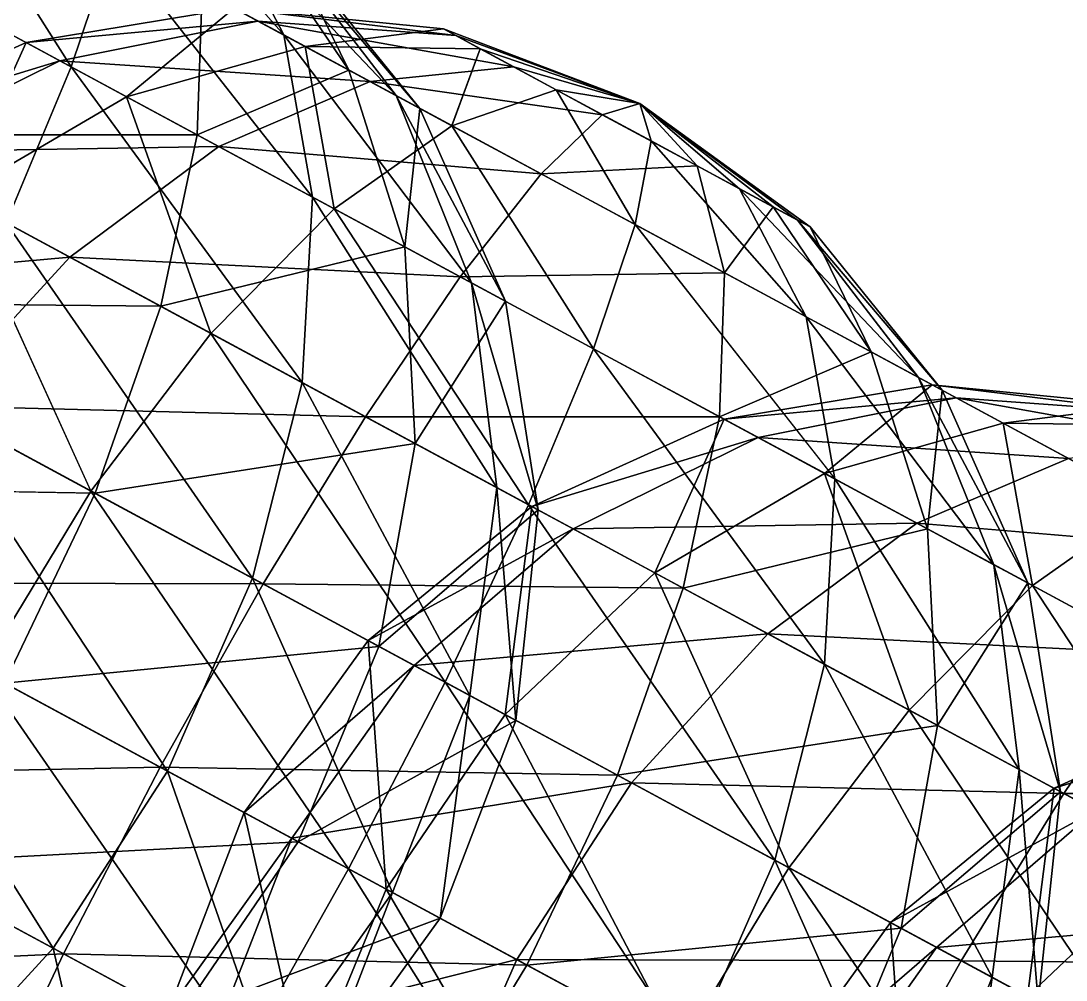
# Model space of a CAD drawing. Header units: metres. Extents: x -386 to 289, y -317 to 299.
# Drawn here: x -26.06 to 12.56, y 172.97 to 208.42 of the extents above; entities that cross this region are included whole.
import ezdxf

# ---------------------------------------------------------------- set-up
doc = ezdxf.new("R2010")
doc.units = ezdxf.units.M

msp = doc.modelspace()

# ---------------------------------------------------------------- linework, layer by layer
for points in [[(-29.433027, 214.95909, -459.36853), (-33.782833, 211.88882, -453.62518), (-24.200104, 206.71826, -452.20615), (-24.200005, 206.71837, -452.20605)], [(-29.433027, 214.95909, -459.36853), (-24.200104, 206.71826, -452.20615), (-22.657011, 211.30295, -458.3651), (-22.656912, 211.30305, -458.36502)], [(-22.073265, 214.39343, -465.5374), (-22.657011, 211.30295, -458.3651), (-16.347279, 207.8984, -461.3459), (-16.34718, 207.89851, -461.3458)], [(-22.073265, 214.39343, -465.5374), (-16.347279, 207.8984, -461.3459), (-18.807108, 212.6311, -467.08035), (-18.807009, 212.63121, -467.08026)], [(-18.807108, 212.6311, -467.08035), (-16.347279, 207.8984, -461.3459), (-12.194523, 205.6577, -467.51212), (-12.194423, 205.6578, -467.51202)], [(-18.807108, 212.6311, -467.08035), (-12.194523, 205.6577, -467.51212), (-16.657482, 211.47122, -470.27225), (-16.657383, 211.47133, -470.27216)], [(-33.782833, 211.88882, -453.62518), (-26.597382, 200.95181, -447.4802), (-24.200104, 206.71826, -452.20615), (-24.200005, 206.71837, -452.20605)], [(-17.558275, 211.95728, -477.96906), (-13.934723, 206.59665, -482.38123), (-19.361393, 209.52473, -487.0999), (-19.361294, 209.52484, -487.09982)], [(-16.200378, 211.2246, -474.25778), (-13.934723, 206.59665, -482.38123), (-17.558275, 211.95728, -477.96906), (-17.558176, 211.95738, -477.96896)], [(-22.657011, 211.30295, -458.3651), (-24.200104, 206.71826, -452.20615), (-15.276793, 201.9035, -456.42157), (-15.276692, 201.90361, -456.42148)], [(-22.657011, 211.30295, -458.3651), (-15.276793, 201.9035, -456.42157), (-16.347279, 207.8984, -461.3459), (-16.34718, 207.89851, -461.3458)], [(-16.657482, 211.47122, -470.27225), (-12.194523, 205.6577, -467.51212), (-11.311462, 205.18121, -475.21158), (-11.311362, 205.18132, -475.2115)], [(-16.657482, 211.47122, -470.27225), (-11.311462, 205.18121, -475.21158), (-16.200378, 211.2246, -474.25778), (-16.20028, 211.2247, -474.2577)], [(-16.200378, 211.2246, -474.25778), (-11.311462, 205.18121, -475.21158), (-13.934723, 206.59665, -482.38123), (-13.934623, 206.59676, -482.38113)], [(-19.539398, 204.20349, -492.84326), (-32.625607, 204.20447, -498.98825), (-29.122128, 209.37405, -494.2623), (-29.122028, 209.37416, -494.2622)], [(-19.361393, 209.52473, -487.0999), (-19.539398, 204.20349, -492.84326), (-29.122128, 209.37405, -494.2623), (-29.122028, 209.37416, -494.2622)], [(-13.934723, 206.59665, -482.38123), (-19.539398, 204.20349, -492.84326), (-19.361393, 209.52473, -487.0999), (-19.361294, 209.52484, -487.09982)], [(-17.29944, 208.41217, -647.23895), (-25.866695, 207.61752, -638.72046), (-18.182499, 208.88864, -639.5395), (-18.1824, 208.88875, -639.53937)], [(-18.182499, 208.88864, -639.5395), (-25.866695, 207.61752, -638.72046), (-22.156849, 205.6158, -628.58105), (-22.15675, 205.6159, -628.58093)], [(-18.182499, 208.88864, -639.5395), (-22.156849, 205.6158, -628.58105), (-15.559239, 207.4732, -632.3699), (-15.559139, 207.47331, -632.36975)], [(-9.990178, 207.87375, -644.4788), (-17.29944, 208.41217, -647.23895), (-18.182499, 208.88864, -639.5395), (-18.1824, 208.88875, -639.53937)], [(-9.990178, 207.87375, -644.4788), (-18.182499, 208.88864, -639.5395), (-10.447283, 208.12039, -640.4933), (-10.447183, 208.1205, -640.49316)], [(-10.447283, 208.12039, -640.4933), (-18.182499, 208.88864, -639.5395), (-15.559239, 207.4732, -632.3699), (-15.559139, 207.47331, -632.36975)], [(-17.29944, 208.41217, -647.23895), (-24.617863, 206.9437, -649.60913), (-25.866695, 207.61752, -638.72046), (-25.866596, 207.61763, -638.72034)], [(-13.146682, 206.17146, -653.4052), (-24.617863, 206.9437, -649.60913), (-17.29944, 208.41217, -647.23895), (-17.299341, 208.41228, -647.23883)], [(-7.8405514, 206.71388, -647.6707), (-13.146682, 206.17146, -653.4052), (-17.29944, 208.41217, -647.23895), (-17.299341, 208.41228, -647.23883)], [(-7.8405514, 206.71388, -647.6707), (-17.29944, 208.41217, -647.23895), (-9.990178, 207.87375, -644.4788), (-9.990078, 207.87386, -644.4787)], [(-16.347279, 207.8984, -461.3459), (-15.276793, 201.9035, -456.42157), (-9.40391, 198.73466, -465.14194), (-9.40381, 198.73477, -465.14185)], [(-16.347279, 207.8984, -461.3459), (-9.40391, 198.73466, -465.14194), (-12.194523, 205.6577, -467.51212), (-12.194423, 205.6578, -467.51202)], [(-10.447283, 208.12039, -640.4933), (-15.559239, 207.4732, -632.3699), (-9.089384, 207.38771, -636.782), (-9.089284, 207.38782, -636.78186)], [(-3.1881886, 205.36514, -641.51685), (-9.990178, 207.87375, -644.4788), (-10.447283, 208.12039, -640.4933), (-10.447183, 208.1205, -640.49316)], [(-3.1881886, 205.36514, -641.51685), (-10.447283, 208.12039, -640.4933), (-9.089384, 207.38771, -636.782), (-9.089284, 207.38782, -636.78186)], [(-3.1881886, 205.36514, -641.51685), (-7.8405514, 206.71388, -647.6707), (-9.990178, 207.87375, -644.4788), (-9.990078, 207.87386, -644.4787)], [(-24.617863, 206.9437, -649.60913), (-32.97621, 204.39366, -638.092), (-25.866695, 207.61752, -638.72046), (-25.866596, 207.61763, -638.72034)], [(-25.866695, 207.61752, -638.72046), (-32.97621, 204.39366, -638.092), (-28.432596, 201.94206, -625.67377), (-28.432497, 201.94217, -625.67365)], [(-25.866695, 207.61752, -638.72046), (-28.432596, 201.94206, -625.67377), (-22.156849, 205.6158, -628.58105), (-22.15675, 205.6159, -628.58093)], [(-15.559239, 207.4732, -632.3699), (-22.156849, 205.6158, -628.58105), (-14.482373, 201.47487, -621.9078), (-14.482273, 201.47498, -621.90765)], [(-15.559239, 207.4732, -632.3699), (-14.482373, 201.47487, -621.9078), (-10.132566, 204.54514, -627.6511), (-10.132466, 204.54524, -627.651)], [(-9.089384, 207.38771, -636.782), (-15.559239, 207.4732, -632.3699), (-10.132566, 204.54514, -627.6511), (-10.132466, 204.54524, -627.651)], [(-9.089384, 207.38771, -636.782), (-10.132566, 204.54514, -627.6511), (-6.2803297, 205.87202, -634.3394), (-6.2802296, 205.87213, -634.3393)], [(-3.1881886, 205.36514, -641.51685), (-9.089384, 207.38771, -636.782), (-6.2803297, 205.87202, -634.3394), (-6.2802296, 205.87213, -634.3393)], [(-24.617863, 206.9437, -649.60913), (-31.446712, 203.56839, -651.42786), (-32.97621, 204.39366, -638.092), (-32.976112, 204.39377, -638.09186)], [(-18.744976, 203.77484, -658.32947), (-31.446712, 203.56839, -651.42786), (-24.617863, 206.9437, -649.60913), (-24.617764, 206.9438, -649.609)], [(-24.200104, 206.71826, -452.20615), (-26.597382, 200.95181, -447.4802), (-15.668604, 195.05498, -452.643), (-15.668504, 195.05508, -452.6429)], [(-13.146682, 206.17146, -653.4052), (-18.744976, 203.77484, -658.32947), (-24.617863, 206.9437, -649.60913), (-24.617764, 206.9438, -649.609)], [(-24.200104, 206.71826, -452.20615), (-15.668604, 195.05498, -452.643), (-15.276793, 201.9035, -456.42157), (-15.276692, 201.90361, -456.42148)], [(-4.5743923, 204.95155, -649.2137), (-13.146682, 206.17146, -653.4052), (-7.8405514, 206.71388, -647.6707), (-7.8404512, 206.71399, -647.6706)], [(-3.1881886, 205.36514, -641.51685), (-4.5743923, 204.95155, -649.2137), (-7.8405514, 206.71388, -647.6707), (-7.8404512, 206.71399, -647.6706)], [(-7.8405514, 206.71388, -647.6707), (-7.8405514, 206.71388, -647.6707), (-4.5743923, 204.95155, -649.2137), (-4.574292, 204.95166, -649.21356)], [(-13.934723, 206.59665, -482.38123), (-11.8649235, 200.06256, -486.17), (-19.539398, 204.20349, -492.84326), (-19.539299, 204.2036, -492.84317)], [(-11.311462, 205.18121, -475.21158), (-11.8649235, 200.06256, -486.17), (-13.934723, 206.59665, -482.38123), (-13.934623, 206.59676, -482.38113)], [(-6.8369484, 202.76692, -656.3859), (-18.744976, 203.77484, -658.32947), (-13.146682, 206.17146, -653.4052), (-13.146582, 206.17157, -653.4051)], [(-4.5743923, 204.95155, -649.2137), (-6.8369484, 202.76692, -656.3859), (-13.146682, 206.17146, -653.4052), (-13.146582, 206.17157, -653.4051)], [(-13.146682, 206.17146, -653.4052), (-13.146682, 206.17146, -653.4052), (-6.8369484, 202.76692, -656.3859), (-6.8368483, 202.76703, -656.3858)], [(-6.2803297, 205.87202, -634.3394), (-10.132566, 204.54514, -627.6511), (-3.3565502, 200.88899, -626.64777), (-3.3564503, 200.8891, -626.64764)], [(-6.2803297, 205.87202, -634.3394), (-3.3565502, 200.88899, -626.64777), (-2.7728052, 203.97948, -633.82), (-2.7727053, 203.97958, -633.8199)], [(-3.1881886, 205.36514, -641.51685), (-6.2803297, 205.87202, -634.3394), (-2.7728052, 203.97948, -633.82), (-2.7727053, 203.97958, -633.8199)], [(-22.156849, 205.6158, -628.58105), (-28.432596, 201.94206, -625.67377), (-19.033321, 196.87048, -617.50073), (-19.033222, 196.87059, -617.5006)], [(-22.156849, 205.6158, -628.58105), (-19.033321, 196.87048, -617.50073), (-14.482373, 201.47487, -621.9078), (-14.482273, 201.47498, -621.90765)], [(-12.194523, 205.6577, -467.51212), (-9.40391, 198.73466, -465.14194), (-8.155079, 198.06084, -476.03064), (-8.154979, 198.06094, -476.03055)], [(-12.194523, 205.6577, -467.51212), (-8.155079, 198.06084, -476.03064), (-11.311462, 205.18121, -475.21158), (-11.311362, 205.18132, -475.2115)], [(-11.311462, 205.18121, -475.21158), (-8.155079, 198.06084, -476.03064), (-11.8649235, 200.06256, -486.17), (-11.864823, 200.06267, -486.16992)], [(-3.1881886, 205.36514, -641.51685), (-1.0668678, 203.059, -648.6943), (-4.5743923, 204.95155, -649.2137), (-4.574292, 204.95166, -649.21356)], [(-3.1881886, 205.36514, -641.51685), (-2.7728052, 203.97948, -633.82), (0.4933529, 202.21715, -635.363), (0.49345288, 202.21725, -635.36285)], [(-3.1881886, 205.36514, -641.51685), (0.4933529, 202.21715, -635.363), (2.6429787, 201.05728, -638.5549), (2.6430786, 201.05739, -638.55475)], [(-3.1881886, 205.36514, -641.51685), (2.6429787, 201.05728, -638.5549), (3.1000824, 200.81064, -642.5404), (3.1001823, 200.81075, -642.5403)], [(-3.1881886, 205.36514, -641.51685), (3.1000824, 200.81064, -642.5404), (1.7421856, 201.54332, -646.25165), (1.7422856, 201.54343, -646.2515)], [(-3.1881886, 205.36514, -641.51685), (1.7421856, 201.54332, -646.25165), (-1.0668678, 203.059, -648.6943), (-1.0667678, 203.05911, -648.69415)], [(-1.0668678, 203.059, -648.6943), (-6.8369484, 202.76692, -656.3859), (-4.5743923, 204.95155, -649.2137), (-4.574292, 204.95166, -649.21356)], [(-10.132566, 204.54514, -627.6511), (-14.482373, 201.47487, -621.9078), (-4.899642, 196.3043, -620.4888), (-4.899542, 196.30441, -620.48865)], [(-10.132566, 204.54514, -627.6511), (-4.899642, 196.3043, -620.4888), (-3.3565502, 200.88899, -626.64777), (-3.3564503, 200.8891, -626.64764)], [(-20.889206, 197.87186, -497.2503), (-36.40909, 198.02444, -501.9591), (-32.625607, 204.20447, -498.98825), (-32.625507, 204.20457, -498.98816)], [(-19.539398, 204.20349, -492.84326), (-20.889206, 197.87186, -497.2503), (-32.625607, 204.20447, -498.98825), (-32.625507, 204.20457, -498.98816)], [(-11.8649235, 200.06256, -486.17), (-20.889206, 197.87186, -497.2503), (-19.539398, 204.20349, -492.84326), (-19.539299, 204.2036, -492.84317)], [(-2.7728052, 203.97948, -633.82), (-3.3565502, 200.88899, -626.64777), (2.9531822, 197.48445, -629.6285), (2.953282, 197.48456, -629.62836)], [(-2.7728052, 203.97948, -633.82), (2.9531822, 197.48445, -629.6285), (0.4933529, 202.21715, -635.363), (0.49345288, 202.21725, -635.36285)], [(-24.253925, 199.68736, -662.10803), (-37.32061, 198.51628, -652.5711), (-31.446712, 203.56839, -651.42786), (-31.446613, 203.5685, -651.42773)], [(-18.744976, 203.77484, -658.32947), (-24.253925, 199.68736, -662.10803), (-31.446712, 203.56839, -651.42786), (-31.446613, 203.5685, -651.42773)], [(-9.821668, 198.9601, -662.5449), (-24.253925, 199.68736, -662.10803), (-18.744976, 203.77484, -658.32947), (-18.744877, 203.77495, -658.32935)], [(-6.8369484, 202.76692, -656.3859), (-9.821668, 198.9601, -662.5449), (-18.744976, 203.77484, -658.32947), (-18.744877, 203.77495, -658.32935)], [(-18.744976, 203.77484, -658.32947), (-18.744976, 203.77484, -658.32947), (-9.821668, 198.9601, -662.5449), (-9.821568, 198.9602, -662.5448)], [(-0.06093216, 199.11078, -655.38257), (-9.821668, 198.9601, -662.5449), (-6.8369484, 202.76692, -656.3859), (-6.8368483, 202.76703, -656.3858)], [(-1.0668678, 203.059, -648.6943), (-0.06093216, 199.11078, -655.38257), (-6.8369484, 202.76692, -656.3859), (-6.8368483, 202.76703, -656.3858)], [(1.7421856, 201.54332, -646.25165), (-0.06093216, 199.11078, -655.38257), (-1.0668678, 203.059, -648.6943), (-1.0667678, 203.05911, -648.69415)], [(0.4933529, 202.21715, -635.363), (2.9531822, 197.48445, -629.6285), (7.105938, 195.24374, -635.79474), (7.106038, 195.24385, -635.7946)], [(0.4933529, 202.21715, -635.363), (7.105938, 195.24374, -635.79474), (2.6429787, 201.05728, -638.5549), (2.6430786, 201.05739, -638.55475)], [(-28.432596, 201.94206, -625.67377), (-33.9588, 196.70235, -623.8462), (-23.475273, 191.04575, -614.7304), (-23.475174, 191.04585, -614.7303)], [(-28.432596, 201.94206, -625.67377), (-23.475273, 191.04575, -614.7304), (-19.033321, 196.87048, -617.50073), (-19.033222, 196.87059, -617.5006)], [(-15.276793, 201.9035, -456.42157), (-15.668604, 195.05498, -452.643), (-8.475819, 191.17395, -463.32324), (-8.4757185, 191.17406, -463.32315)], [(-15.276793, 201.9035, -456.42157), (-8.475819, 191.17395, -463.32324), (-9.40391, 198.73466, -465.14194), (-9.40381, 198.73477, -465.14185)], [(-14.482373, 201.47487, -621.9078), (-19.033321, 196.87048, -617.50073), (-7.296921, 190.53787, -615.7628), (-7.2968206, 190.53798, -615.7627)], [(-14.482373, 201.47487, -621.9078), (-7.296921, 190.53787, -615.7628), (-4.899642, 196.3043, -620.4888), (-4.899542, 196.30441, -620.48865)], [(1.7421856, 201.54332, -646.25165), (5.365738, 196.18271, -650.6638), (-0.06093216, 199.11078, -655.38257), (-0.060832158, 199.11089, -655.38245)], [(3.1000824, 200.81064, -642.5404), (5.365738, 196.18271, -650.6638), (1.7421856, 201.54332, -646.25165), (1.7422856, 201.54343, -646.2515)], [(-26.597382, 200.95181, -447.4802), (-29.685482, 194.39658, -444.50934), (-17.496014, 187.8195, -450.26773), (-17.495914, 187.81961, -450.26764)], [(-26.597382, 200.95181, -447.4802), (-17.496014, 187.8195, -450.26773), (-15.668604, 195.05498, -452.643), (-15.668504, 195.05508, -452.6429)], [(-3.3565502, 200.88899, -626.64777), (-4.899642, 196.3043, -620.4888), (4.0236683, 191.48955, -624.7042), (4.0237684, 191.48965, -624.7041)], [(-3.3565502, 200.88899, -626.64777), (4.0236683, 191.48955, -624.7042), (2.9531822, 197.48445, -629.6285), (2.953282, 197.48456, -629.62836)], [(2.6429787, 201.05728, -638.5549), (7.105938, 195.24374, -635.79474), (7.9889984, 194.76727, -643.4942), (7.9890985, 194.76738, -643.4941)], [(2.6429787, 201.05728, -638.5549), (7.9889984, 194.76727, -643.4942), (3.1000824, 200.81064, -642.5404), (3.1001823, 200.81075, -642.5403)], [(3.1000824, 200.81064, -642.5404), (7.9889984, 194.76727, -643.4942), (5.365738, 196.18271, -650.6638), (5.365838, 196.18282, -650.6637)], [(-11.8649235, 200.06256, -486.17), (-11.489935, 192.80028, -489.07727), (-20.889206, 197.87186, -497.2503), (-20.889107, 197.87196, -497.2502)], [(-8.155079, 198.06084, -476.03064), (-11.489935, 192.80028, -489.07727), (-11.8649235, 200.06256, -486.17), (-11.864823, 200.06267, -486.16992)], [(-24.253925, 199.68736, -662.10803), (-29.298098, 194.18756, -664.48334), (-37.32061, 198.51628, -652.5711), (-37.32051, 198.51639, -652.571)], [(-13.325147, 193.79053, -667.2709), (-29.298098, 194.18756, -664.48334), (-24.253925, 199.68736, -662.10803), (-24.253826, 199.68747, -662.1079)], [(-9.821668, 198.9601, -662.5449), (-13.325147, 193.79053, -667.2709), (-24.253925, 199.68736, -662.10803), (-24.253826, 199.68747, -662.1079)], [(-24.253925, 199.68736, -662.10803), (-24.253925, 199.68736, -662.10803), (-13.325147, 193.79053, -667.2709), (-13.325047, 193.79063, -667.27075)], [(-0.23893738, 193.78954, -661.1259), (-13.325147, 193.79053, -667.2709), (-9.821668, 198.9601, -662.5449), (-9.821568, 198.9602, -662.5448)], [(-0.06093216, 199.11078, -655.38257), (-0.23893738, 193.78954, -661.1259), (-9.821668, 198.9601, -662.5449), (-9.821568, 198.9602, -662.5448)], [(5.365738, 196.18271, -650.6638), (-0.23893738, 193.78954, -661.1259), (-0.06093216, 199.11078, -655.38257), (-0.060832158, 199.11089, -655.38245)], [(-9.40391, 198.73466, -465.14194), (-8.475819, 191.17395, -463.32324), (-6.9463196, 190.34868, -476.65912), (-6.9462194, 190.34879, -476.65903)], [(-9.40391, 198.73466, -465.14194), (-6.9463196, 190.34868, -476.65912), (-8.155079, 198.06084, -476.03064), (-8.154979, 198.06094, -476.03055)], [(-23.318838, 190.96132, -500.0207), (-40.21474, 191.25511, -502.9724), (-36.40909, 198.02444, -501.9591), (-36.40899, 198.02455, -501.959)], [(-20.889206, 197.87186, -497.2503), (-23.318838, 190.96132, -500.0207), (-36.40909, 198.02444, -501.9591), (-36.40899, 198.02455, -501.959)], [(-11.489935, 192.80028, -489.07727), (-23.318838, 190.96132, -500.0207), (-20.889206, 197.87186, -497.2503), (-20.889107, 197.87196, -497.2502)], [(-8.155079, 198.06084, -476.03064), (-6.9463196, 190.34868, -476.65912), (-11.489935, 192.80028, -489.07727), (-11.489835, 192.80038, -489.07718)], [(2.9531822, 197.48445, -629.6285), (4.0236683, 191.48955, -624.7042), (9.896551, 188.32071, -633.42456), (9.896651, 188.32082, -633.42444)], [(2.9531822, 197.48445, -629.6285), (9.896551, 188.32071, -633.42456), (7.105938, 195.24374, -635.79474), (7.106038, 195.24385, -635.7946)], [(-33.9588, 196.70235, -623.8462), (-27.505512, 184.3976, -613.78546), (-23.475273, 191.04575, -614.7304), (-23.475174, 191.04585, -614.7303)], [(-19.033321, 196.87048, -617.50073), (-23.475273, 191.04575, -614.7304), (-10.38502, 183.98262, -612.79193), (-10.38492, 183.98273, -612.7918)], [(-19.033321, 196.87048, -617.50073), (-10.38502, 183.98262, -612.79193), (-7.296921, 190.53787, -615.7628), (-7.2968206, 190.53798, -615.7627)], [(-4.899642, 196.3043, -620.4888), (-7.296921, 190.53787, -615.7628), (3.631857, 184.64102, -620.92566), (3.6319568, 184.64113, -620.92554)], [(-4.899642, 196.3043, -620.4888), (3.631857, 184.64102, -620.92566), (4.0236683, 191.48955, -624.7042), (4.0237684, 191.48965, -624.7041)], [(5.365738, 196.18271, -650.6638), (7.4355373, 189.6486, -654.45264), (-0.23893738, 193.78954, -661.1259), (-0.23883738, 193.78964, -661.1258)], [(7.9889984, 194.76727, -643.4942), (7.4355373, 189.6486, -654.45264), (5.365738, 196.18271, -650.6638), (5.365838, 196.18282, -650.6637)], [(-15.668604, 195.05498, -452.643), (-17.496014, 187.8195, -450.26773), (-9.473507, 183.49078, -462.17996), (-9.473407, 183.49089, -462.17987)], [(-15.668604, 195.05498, -452.643), (-9.473507, 183.49078, -462.17996), (-8.475819, 191.17395, -463.32324), (-8.4757185, 191.17406, -463.32315)], [(7.105938, 195.24374, -635.79474), (9.896551, 188.32071, -633.42456), (11.145382, 187.64688, -644.31323), (11.145482, 187.64699, -644.3131)], [(7.105938, 195.24374, -635.79474), (11.145382, 187.64688, -644.31323), (7.9889984, 194.76727, -643.4942), (7.9890985, 194.76738, -643.4941)], [(8.499083, 194.49205, -215.56702), (-0.068172455, 193.6974, -207.04851), (7.616025, 194.96852, -207.86755), (7.616125, 194.96863, -207.86745)], [(7.616025, 194.96852, -207.86755), (-0.068172455, 193.6974, -207.04851), (3.641675, 191.69568, -196.9091), (3.641775, 191.69579, -196.909)], [(7.616025, 194.96852, -207.86755), (3.641675, 191.69568, -196.9091), (10.239284, 193.55309, -200.69792), (10.239384, 193.55319, -200.69781)], [(7.9889984, 194.76727, -643.4942), (11.145382, 187.64688, -644.31323), (7.4355373, 189.6486, -654.45264), (7.4356375, 189.64871, -654.4525)], [(15.808345, 193.95364, -212.80688), (8.499083, 194.49205, -215.56702), (7.616025, 194.96852, -207.86755), (7.616125, 194.96863, -207.86745)], [(15.808345, 193.95364, -212.80688), (7.616025, 194.96852, -207.86755), (15.35124, 194.20027, -208.82135), (15.35134, 194.20038, -208.82124)], [(15.35124, 194.20027, -208.82135), (7.616025, 194.96852, -207.86755), (10.239284, 193.55309, -200.69792), (10.239384, 193.55319, -200.69781)], [(-29.685482, 194.39658, -444.50934), (-33.253944, 187.49928, -443.49603), (-20.634481, 180.69019, -449.45755), (-20.634382, 180.69029, -449.45746)], [(-29.685482, 194.39658, -444.50934), (-20.634481, 180.69019, -449.45755), (-17.496014, 187.8195, -450.26773), (-17.495914, 187.81961, -450.26764)], [(8.499083, 194.49205, -215.56702), (1.1806598, 193.02356, -217.9372), (-0.068172455, 193.6974, -207.04851), (-0.06807245, 193.69751, -207.0484)], [(12.651841, 192.25134, -221.73325), (1.1806598, 193.02356, -217.9372), (8.499083, 194.49205, -215.56702), (8.499183, 194.49216, -215.56691)], [(17.957972, 192.79376, -215.99876), (12.651841, 192.25134, -221.73325), (8.499083, 194.49205, -215.56702), (8.499183, 194.49216, -215.56691)], [(17.957972, 192.79376, -215.99876), (8.499083, 194.49205, -215.56702), (15.808345, 193.95364, -212.80688), (15.808445, 193.95375, -212.80678)], [(-17.10863, 187.61049, -670.24176), (-33.533745, 187.65025, -665.2935), (-29.298098, 194.18756, -664.48334), (-29.297998, 194.18767, -664.4832)], [(-13.325147, 193.79053, -667.2709), (-17.10863, 187.61049, -670.24176), (-29.298098, 194.18756, -664.48334), (-29.297998, 194.18767, -664.4832)], [(-29.298098, 194.18756, -664.48334), (-29.298098, 194.18756, -664.48334), (-17.10863, 187.61049, -670.24176), (-17.10853, 187.6106, -670.24164)], [(15.35124, 194.20027, -208.82135), (10.239284, 193.55309, -200.69792), (16.709139, 193.46759, -205.11008), (16.709238, 193.4677, -205.10997)], [(-1.5887461, 187.4579, -665.53296), (-17.10863, 187.61049, -670.24176), (-13.325147, 193.79053, -667.2709), (-13.325047, 193.79063, -667.27075)], [(-0.23893738, 193.78954, -661.1259), (-1.5887461, 187.4579, -665.53296), (-13.325147, 193.79053, -667.2709), (-13.325047, 193.79063, -667.27075)], [(1.1806598, 193.02356, -217.9372), (-7.1776886, 190.47354, -206.42003), (-0.068172455, 193.6974, -207.04851), (-0.06807245, 193.69751, -207.0484)], [(-0.068172455, 193.6974, -207.04851), (-7.1776886, 190.47354, -206.42003), (-2.6340733, 188.02194, -194.00186), (-2.6339734, 188.02205, -194.00175)], [(-0.068172455, 193.6974, -207.04851), (-2.6340733, 188.02194, -194.00186), (3.641675, 191.69568, -196.9091), (3.641775, 191.69579, -196.909)], [(7.4355373, 189.6486, -654.45264), (-1.5887461, 187.4579, -665.53296), (-0.23893738, 193.78954, -661.1259), (-0.23883738, 193.78964, -661.1258)], [(10.239284, 193.55309, -200.69792), (3.641675, 191.69568, -196.9091), (11.31615, 187.55475, -190.23586), (11.31625, 187.55486, -190.23575)], [(10.239284, 193.55309, -200.69792), (11.31615, 187.55475, -190.23586), (15.6659565, 190.62502, -195.97922), (15.666057, 190.62512, -195.97911)], [(16.709139, 193.46759, -205.11008), (10.239284, 193.55309, -200.69792), (15.6659565, 190.62502, -195.97922), (15.666057, 190.62512, -195.97911)], [(-11.489935, 192.80028, -489.07727), (-12.835312, 185.30472, -490.90485), (-23.318838, 190.96132, -500.0207), (-23.318739, 190.96143, -500.0206)], [(-6.9463196, 190.34868, -476.65912), (-12.835312, 185.30472, -490.90485), (-11.489935, 192.80028, -489.07727), (-11.489835, 192.80038, -489.07718)], [(1.1806598, 193.02356, -217.9372), (-5.6481886, 189.64827, -219.75589), (-7.1776886, 190.47354, -206.42003), (-7.1775885, 190.47365, -206.41992)], [(7.053546, 189.85474, -226.65756), (-5.6481886, 189.64827, -219.75589), (1.1806598, 193.02356, -217.9372), (1.1807598, 193.02367, -217.93709)], [(12.651841, 192.25134, -221.73325), (7.053546, 189.85474, -226.65756), (1.1806598, 193.02356, -217.9372), (1.1807598, 193.02367, -217.93709)], [(18.961575, 188.8468, -224.714), (7.053546, 189.85474, -226.65756), (12.651841, 192.25134, -221.73325), (12.651941, 192.25145, -221.73314)], [(3.641675, 191.69568, -196.9091), (-2.6340733, 188.02194, -194.00186), (6.7652006, 182.95036, -185.82883), (6.7653008, 182.95047, -185.82872)], [(3.641675, 191.69568, -196.9091), (6.7652006, 182.95036, -185.82883), (11.31615, 187.55475, -190.23586), (11.31625, 187.55486, -190.23575)], [(-23.318838, 190.96132, -500.0207), (-26.662712, 183.94284, -500.9656), (-40.21474, 191.25511, -502.9724), (-40.21464, 191.25522, -502.97232)], [(-8.475819, 191.17395, -463.32324), (-9.473507, 183.49078, -462.17996), (-7.7675686, 182.57031, -477.0542), (-7.7674685, 182.57042, -477.0541)], [(-8.475819, 191.17395, -463.32324), (-7.7675686, 182.57031, -477.0542), (-6.9463196, 190.34868, -476.65912), (-6.9462194, 190.34879, -476.65903)], [(4.0236683, 191.48955, -624.7042), (3.631857, 184.64102, -620.92566), (10.824642, 180.76, -631.60583), (10.824742, 180.7601, -631.6057)], [(4.0236683, 191.48955, -624.7042), (10.824642, 180.76, -631.60583), (9.896551, 188.32071, -633.42456), (9.896651, 188.32082, -633.42444)], [(-23.475273, 191.04575, -614.7304), (-27.505512, 184.3976, -613.78546), (-13.953483, 177.08533, -611.7786), (-13.9533825, 177.08543, -611.7785)], [(-12.835312, 185.30472, -490.90485), (-26.662712, 183.94284, -500.9656), (-23.318838, 190.96132, -500.0207), (-23.318739, 190.96143, -500.0206)], [(-23.475273, 191.04575, -614.7304), (-13.953483, 177.08533, -611.7786), (-10.38502, 183.98262, -612.79193), (-10.38492, 183.98273, -612.7918)], [(-5.6481886, 189.64827, -219.75589), (-13.228024, 185.51663, -206.02495), (-7.1776886, 190.47354, -206.42003), (-7.1775885, 190.47365, -206.41992)], [(-7.1776886, 190.47354, -206.42003), (-13.228024, 185.51663, -206.02495), (-8.160278, 182.78223, -192.17429), (-8.160178, 182.78233, -192.17418)], [(-7.296921, 190.53787, -615.7628), (-10.38502, 183.98262, -612.79193), (1.8044472, 177.40555, -618.55035), (1.8045472, 177.40565, -618.55023)], [(-7.1776886, 190.47354, -206.42003), (-8.160278, 182.78223, -192.17429), (-2.6340733, 188.02194, -194.00186), (-2.6339734, 188.02205, -194.00175)], [(-7.296921, 190.53787, -615.7628), (1.8044472, 177.40555, -618.55035), (3.631857, 184.64102, -620.92566), (3.6319568, 184.64113, -620.92554)], [(15.6659565, 190.62502, -195.97922), (11.31615, 187.55475, -190.23586), (20.89888, 182.38419, -188.81683), (20.89898, 182.3843, -188.81673)], [(-6.9463196, 190.34868, -476.65912), (-7.7675686, 182.57031, -477.0542), (-12.835312, 185.30472, -490.90485), (-12.835212, 185.30482, -490.90475)], [(-5.6481886, 189.64827, -219.75589), (-11.522087, 184.59616, -220.89917), (-13.228024, 185.51663, -206.02495), (-13.227923, 185.51674, -206.02484)], [(1.5445986, 185.76724, -230.43611), (-11.522087, 184.59616, -220.89917), (-5.6481886, 189.64827, -219.75589), (-5.6480885, 189.64838, -219.75578)], [(7.053546, 189.85474, -226.65756), (1.5445986, 185.76724, -230.43611), (-5.6481886, 189.64827, -219.75589), (-5.6480885, 189.64838, -219.75578)], [(7.4355373, 189.6486, -654.45264), (7.810526, 182.38632, -657.3599), (-1.5887461, 187.4579, -665.53296), (-1.588646, 187.45801, -665.53284)], [(15.976855, 185.03998, -230.87299), (1.5445986, 185.76724, -230.43611), (7.053546, 189.85474, -226.65756), (7.053646, 189.85484, -226.65746)], [(18.961575, 188.8468, -224.714), (15.976855, 185.03998, -230.87299), (7.053546, 189.85474, -226.65756), (7.053646, 189.85484, -226.65746)], [(7.053546, 189.85474, -226.65756), (7.053546, 189.85474, -226.65756), (15.976855, 185.03998, -230.87299), (15.976955, 185.04008, -230.87288)], [(11.145382, 187.64688, -644.31323), (7.810526, 182.38632, -657.3599), (7.4355373, 189.6486, -654.45264), (7.4356375, 189.64871, -654.4525)], [(9.896551, 188.32071, -633.42456), (10.824642, 180.76, -631.60583), (12.354141, 179.93472, -644.9417), (12.354241, 179.93483, -644.9416)], [(9.896551, 188.32071, -633.42456), (12.354141, 179.93472, -644.9417), (11.145382, 187.64688, -644.31323), (11.145482, 187.64699, -644.3131)], [(-17.496014, 187.8195, -450.26773), (-20.634481, 180.69019, -449.45755), (-12.328968, 176.20877, -461.79), (-12.328868, 176.20888, -461.78992)], [(-17.496014, 187.8195, -450.26773), (-12.328968, 176.20877, -461.79), (-9.473507, 183.49078, -462.17996), (-9.473407, 183.49089, -462.17987)], [(-2.6340733, 188.02194, -194.00186), (-8.160278, 182.78223, -192.17429), (2.3232498, 177.12563, -183.05844), (2.3233497, 177.12573, -183.05833)], [(-2.6340733, 188.02194, -194.00186), (2.3232498, 177.12563, -183.05844), (6.7652006, 182.95036, -185.82883), (6.7653008, 182.95047, -185.82872)], [(-33.253944, 187.49928, -443.49603), (-37.059593, 180.72995, -444.50934), (-24.870129, 174.15286, -450.26773), (-24.87003, 174.15297, -450.26764)], [(-20.91428, 180.84116, -671.25507), (-36.67221, 180.52094, -664.48334), (-33.533745, 187.65025, -665.2935), (-33.533646, 187.65036, -665.2934)], [(-17.10863, 187.61049, -670.24176), (-20.91428, 180.84116, -671.25507), (-33.533745, 187.65025, -665.2935), (-33.533646, 187.65036, -665.2934)], [(-33.533745, 187.65025, -665.2935), (-33.533745, 187.65025, -665.2935), (-20.91428, 180.84116, -671.25507), (-20.91418, 180.84126, -671.25494)], [(-33.253944, 187.49928, -443.49603), (-24.870129, 174.15286, -450.26773), (-20.634481, 180.69019, -449.45755), (-20.634382, 180.69029, -449.45746)], [(-4.0183773, 180.54736, -668.3033), (-20.91428, 180.84116, -671.25507), (-17.10863, 187.61049, -670.24176), (-17.10853, 187.6106, -670.24164)], [(-1.5887461, 187.4579, -665.53296), (-4.0183773, 180.54736, -668.3033), (-17.10863, 187.61049, -670.24176), (-17.10853, 187.6106, -670.24164)], [(7.810526, 182.38632, -657.3599), (-4.0183773, 180.54736, -668.3033), (-1.5887461, 187.4579, -665.53296), (-1.588646, 187.45801, -665.53284)], [(11.31615, 187.55475, -190.23586), (6.7652006, 182.95036, -185.82883), (18.501602, 176.61774, -184.09088), (18.501701, 176.61784, -184.09077)], [(11.145382, 187.64688, -644.31323), (12.354141, 179.93472, -644.9417), (7.810526, 182.38632, -657.3599), (7.810626, 182.38643, -657.3598)], [(11.31615, 187.55475, -190.23586), (18.501602, 176.61774, -184.09088), (20.89888, 182.38419, -188.81683), (20.89898, 182.3843, -188.81673)], [(1.5445986, 185.76724, -230.43611), (-3.4995747, 180.26746, -232.81142), (-11.522087, 184.59616, -220.89917), (-11.521987, 184.59627, -220.89906)], [(12.473376, 179.87039, -235.59894), (-3.4995747, 180.26746, -232.81142), (1.5445986, 185.76724, -230.43611), (1.5446986, 185.76735, -230.436)], [(15.976855, 185.03998, -230.87299), (12.473376, 179.87039, -235.59894), (1.5445986, 185.76724, -230.43611), (1.5446986, 185.76735, -230.436)], [(1.5445986, 185.76724, -230.43611), (1.5445986, 185.76724, -230.43611), (12.473376, 179.87039, -235.59894), (12.473476, 179.8705, -235.59883)], [(-11.522087, 184.59616, -220.89917), (-17.80685, 179.16449, -205.8902), (-13.228024, 185.51663, -206.02495), (-13.227923, 185.51674, -206.02484)], [(-13.228024, 185.51663, -206.02495), (-17.80685, 179.16449, -205.8902), (-12.560335, 176.33363, -191.55093), (-12.560235, 176.33374, -191.55083)], [(-13.228024, 185.51663, -206.02495), (-12.560335, 176.33363, -191.55093), (-8.160278, 182.78223, -192.17429), (-8.160178, 182.78233, -192.17418)], [(-12.835312, 185.30472, -490.90485), (-15.809368, 178.08669, -491.5282), (-26.662712, 183.94284, -500.9656), (-26.662613, 183.94295, -500.9655)], [(-7.7675686, 182.57031, -477.0542), (-15.809368, 178.08669, -491.5282), (-12.835312, 185.30472, -490.90485), (-12.835212, 185.30482, -490.90475)], [(25.559586, 179.86942, -229.45396), (12.473376, 179.87039, -235.59894), (15.976855, 185.03998, -230.87299), (15.976955, 185.04008, -230.87288)], [(3.631857, 184.64102, -620.92566), (1.8044472, 177.40555, -618.55035), (9.826954, 173.07683, -630.4626), (9.827054, 173.07693, -630.46246)], [(3.631857, 184.64102, -620.92566), (9.826954, 173.07683, -630.4626), (10.824642, 180.76, -631.60583), (10.824742, 180.7601, -631.6057)], [(-27.505512, 184.3976, -613.78546), (-30.849388, 177.37912, -614.7304), (-17.759134, 170.316, -612.79193), (-17.759035, 170.3161, -612.7918)], [(-27.505512, 184.3976, -613.78546), (-17.759134, 170.316, -612.79193), (-13.953483, 177.08533, -611.7786), (-13.9533825, 177.08543, -611.7785)], [(-11.522087, 184.59616, -220.89917), (-16.040737, 178.21155, -221.28912), (-17.80685, 179.16449, -205.8902), (-17.806751, 179.1646, -205.89009)], [(-3.4995747, 180.26746, -232.81142), (-16.040737, 178.21155, -221.28912), (-11.522087, 184.59616, -220.89917), (-11.521987, 184.59627, -220.89906)], [(-15.809368, 178.08669, -491.5282), (-30.692953, 177.2947, -500.0207), (-26.662712, 183.94284, -500.9656), (-26.662613, 183.94295, -500.9655)], [(-10.38502, 183.98262, -612.79193), (-13.953483, 177.08533, -611.7786), (-1.3340206, 170.27623, -617.7402), (-1.3339206, 170.27634, -617.74005)], [(-10.38502, 183.98262, -612.79193), (-1.3340206, 170.27623, -617.7402), (1.8044472, 177.40555, -618.55035), (1.8045472, 177.40565, -618.55023)], [(-9.473507, 183.49078, -462.17996), (-12.328968, 176.20877, -461.79), (-10.562855, 175.25583, -477.18893), (-10.562755, 175.25594, -477.18884)], [(-9.473507, 183.49078, -462.17996), (-10.562855, 175.25583, -477.18893), (-7.7675686, 182.57031, -477.0542), (-7.7674685, 182.57042, -477.0541)], [(20.481121, 182.60959, -386.21982), (12.122772, 180.05957, -374.70264), (19.232288, 183.28343, -375.33112), (19.232388, 183.28354, -375.33102)], [(19.232288, 183.28343, -375.33112), (12.122772, 180.05957, -374.70264), (16.666388, 177.60797, -362.2845), (16.666487, 177.60808, -362.2844)], [(-8.160278, 182.78223, -192.17429), (-12.560335, 176.33363, -191.55093), (-1.7069893, 170.47748, -182.11353), (-1.7068893, 170.47758, -182.11342)], [(-8.160278, 182.78223, -192.17429), (-1.7069893, 170.47748, -182.11353), (2.3232498, 177.12563, -183.05844), (2.3233497, 177.12573, -183.05833)], [(6.7652006, 182.95036, -185.82883), (2.3232498, 177.12563, -183.05844), (15.413503, 170.0625, -181.12003), (15.413603, 170.0626, -181.11992)], [(6.7652006, 182.95036, -185.82883), (15.413503, 170.0625, -181.12003), (18.501602, 176.61774, -184.09088), (18.501701, 176.61784, -184.09077)], [(-7.7675686, 182.57031, -477.0542), (-10.562855, 175.25583, -477.18893), (-15.809368, 178.08669, -491.5282), (-15.809268, 178.08679, -491.5281)], [(7.810526, 182.38632, -657.3599), (6.465149, 174.89076, -659.1875), (-4.0183773, 180.54736, -668.3033), (-4.018277, 180.54747, -668.30316)], [(12.354141, 179.93472, -644.9417), (6.465149, 174.89076, -659.1875), (7.810526, 182.38632, -657.3599), (7.810626, 182.38643, -657.3598)], [(20.481121, 182.60959, -386.21982), (13.652272, 179.2343, -388.0385), (12.122772, 180.05957, -374.70264), (12.122872, 180.05968, -374.70255)], [(-20.91428, 180.84116, -671.25507), (-24.482744, 173.94386, -670.24176), (-36.67221, 180.52094, -664.48334), (-36.67211, 180.52104, -664.4832)], [(-7.3622503, 173.52888, -669.2482), (-24.482744, 173.94386, -670.24176), (-20.91428, 180.84116, -671.25507), (-20.91418, 180.84126, -671.25494)], [(-4.0183773, 180.54736, -668.3033), (-7.3622503, 173.52888, -669.2482), (-20.91428, 180.84116, -671.25507), (-20.91418, 180.84126, -671.25494)], [(10.824642, 180.76, -631.60583), (9.826954, 173.07683, -630.4626), (11.532892, 172.15636, -645.3368), (11.532992, 172.15646, -645.3367)], [(10.824642, 180.76, -631.60583), (11.532892, 172.15636, -645.3368), (12.354141, 179.93472, -644.9417), (12.354241, 179.93483, -644.9416)], [(-24.482744, 173.94386, -670.24176), (-38.49962, 173.28548, -662.10803), (-36.67221, 180.52094, -664.48334), (-36.67211, 180.52104, -664.4832)], [(-37.059593, 180.72995, -444.50934), (-29.9143, 168.65308, -452.643), (-24.870129, 174.15286, -450.26773), (-24.87003, 174.15297, -450.26764)], [(-36.67221, 180.52094, -664.48334), (-36.67221, 180.52094, -664.48334), (-24.482744, 173.94386, -670.24176), (-24.482645, 173.94397, -670.24164)], [(-20.634481, 180.69019, -449.45755), (-24.870129, 174.15286, -450.26773), (-16.84762, 169.82416, -462.17996), (-16.84752, 169.82426, -462.17987)], [(-20.634481, 180.69019, -449.45755), (-16.84762, 169.82416, -462.17996), (-12.328968, 176.20877, -461.79), (-12.328868, 176.20888, -461.78992)], [(6.465149, 174.89076, -659.1875), (-7.3622503, 173.52888, -669.2482), (-4.0183773, 180.54736, -668.3033), (-4.018277, 180.54747, -668.30316)], [(-3.4995747, 180.26746, -232.81142), (-7.735222, 173.73013, -233.62158), (-16.040737, 178.21155, -221.28912), (-16.040638, 178.21165, -221.28902)], [(8.689894, 173.69037, -238.5698), (-7.735222, 173.73013, -233.62158), (-3.4995747, 180.26746, -232.81142), (-3.4994748, 180.26756, -232.81131)], [(12.473376, 179.87039, -235.59894), (8.689894, 173.69037, -238.5698), (-3.4995747, 180.26746, -232.81142), (-3.4994748, 180.26756, -232.81131)], [(-3.4995747, 180.26746, -232.81142), (-3.4995747, 180.26746, -232.81142), (8.689894, 173.69037, -238.5698), (8.689994, 173.69048, -238.56969)], [(13.652272, 179.2343, -388.0385), (6.0724373, 175.10266, -374.30756), (12.122772, 180.05957, -374.70264), (12.122872, 180.05968, -374.70255)], [(12.122772, 180.05957, -374.70264), (6.0724373, 175.10266, -374.30756), (11.1401825, 172.36826, -360.4569), (11.140283, 172.36836, -360.45682)], [(12.122772, 180.05957, -374.70264), (11.1401825, 172.36826, -360.4569), (16.666388, 177.60797, -362.2845), (16.666487, 177.60808, -362.2844)], [(12.354141, 179.93472, -644.9417), (11.532892, 172.15636, -645.3368), (6.465149, 174.89076, -659.1875), (6.465249, 174.89087, -659.1874)], [(24.209778, 173.53778, -233.861), (8.689894, 173.69037, -238.5698), (12.473376, 179.87039, -235.59894), (12.473476, 179.8705, -235.59883)], [(25.559586, 179.86942, -229.45396), (24.209778, 173.53778, -233.861), (12.473376, 179.87039, -235.59894), (12.473476, 179.8705, -235.59883)], [(13.652272, 179.2343, -388.0385), (7.7783737, 174.18219, -389.1818), (6.0724373, 175.10266, -374.30756), (6.0725374, 175.10277, -374.30746)], [(20.845058, 175.35327, -398.71875), (7.7783737, 174.18219, -389.1818), (13.652272, 179.2343, -388.0385), (13.652372, 179.2344, -388.03842)], [(-16.040737, 178.21155, -221.28912), (-20.602137, 171.85, -206.02495), (-17.80685, 179.16449, -205.8902), (-17.806751, 179.1646, -205.89009)], [(-17.80685, 179.16449, -205.8902), (-20.602137, 171.85, -206.02495), (-15.534393, 169.1156, -192.17429), (-15.534293, 169.1157, -192.17418)], [(-17.80685, 179.16449, -205.8902), (-15.534393, 169.1156, -192.17429), (-12.560335, 176.33363, -191.55093), (-12.560235, 176.33374, -191.55083)], [(-15.809368, 178.08669, -491.5282), (-20.209427, 171.63809, -490.90485), (-30.692953, 177.2947, -500.0207), (-30.692854, 177.2948, -500.0206)], [(-16.040737, 178.21155, -221.28912), (-18.896202, 170.92953, -220.89917), (-20.602137, 171.85, -206.02495), (-20.602037, 171.85011, -206.02484)], [(-10.562855, 175.25583, -477.18893), (-20.209427, 171.63809, -490.90485), (-15.809368, 178.08669, -491.5282), (-15.809268, 178.08679, -491.5281)], [(-7.735222, 173.73013, -233.62158), (-18.896202, 170.92953, -220.89917), (-16.040737, 178.21155, -221.28912), (-16.040638, 178.21165, -221.28902)], [(-20.209427, 171.63809, -490.90485), (-35.134903, 171.46996, -497.2503), (-30.692953, 177.2947, -500.0207), (-30.692854, 177.2948, -500.0206)], [(-30.849388, 177.37912, -614.7304), (-33.27902, 170.46858, -617.50073), (-21.542618, 164.13597, -615.7628), (-21.542519, 164.13608, -615.7627)], [(-30.849388, 177.37912, -614.7304), (-21.542618, 164.13597, -615.7628), (-17.759134, 170.316, -612.79193), (-17.759035, 170.3161, -612.7918)], [(1.8044472, 177.40555, -618.55035), (-1.3340206, 170.27623, -617.7402), (6.971493, 165.79482, -630.07263), (6.971593, 165.79492, -630.0725)], [(1.8044472, 177.40555, -618.55035), (6.971493, 165.79482, -630.07263), (9.826954, 173.07683, -630.4626), (9.827054, 173.07693, -630.46246)], [(16.666388, 177.60797, -362.2845), (11.1401825, 172.36826, -360.4569), (21.62371, 166.71165, -351.34106), (21.62381, 166.71176, -351.34097)], [(-13.953483, 177.08533, -611.7786), (-17.759134, 170.316, -612.79193), (-5.569668, 163.7389, -618.55035), (-5.5695677, 163.73901, -618.55023)], [(-13.953483, 177.08533, -611.7786), (-5.569668, 163.7389, -618.55035), (-1.3340206, 170.27623, -617.7402), (-1.3339206, 170.27634, -617.74005)], [(2.3232498, 177.12563, -183.05844), (-1.7069893, 170.47748, -182.11353), (11.84504, 163.1652, -180.10672), (11.84514, 163.16531, -180.10661)], [(2.3232498, 177.12563, -183.05844), (11.84504, 163.1652, -180.10672), (15.413503, 170.0625, -181.12003), (15.413603, 170.0626, -181.11992)], [(-12.328968, 176.20877, -461.79), (-16.84762, 169.82416, -462.17996), (-15.141684, 168.90369, -477.0542), (-15.141583, 168.9038, -477.0541)], [(-12.560335, 176.33363, -191.55093), (-15.534393, 169.1156, -192.17429), (-5.050865, 163.459, -183.05844), (-5.050765, 163.4591, -183.05833)], [(-12.328968, 176.20877, -461.79), (-15.141684, 168.90369, -477.0542), (-10.562855, 175.25583, -477.18893), (-10.562755, 175.25594, -477.18884)], [(-12.560335, 176.33363, -191.55093), (-5.050865, 163.459, -183.05844), (-1.7069893, 170.47748, -182.11353), (-1.7068893, 170.47758, -182.11342)], [(20.845058, 175.35327, -398.71875), (15.800886, 169.85349, -401.09402), (7.7783737, 174.18219, -389.1818), (7.778474, 174.1823, -389.1817)], [(-10.562855, 175.25583, -477.18893), (-15.141684, 168.90369, -477.0542), (-20.209427, 171.63809, -490.90485), (-20.209328, 171.6382, -490.90475)], [(7.7783737, 174.18219, -389.1818), (1.4936104, 168.75052, -374.17282), (6.0724373, 175.10266, -374.30756), (6.0725374, 175.10277, -374.30746)], [(6.0724373, 175.10266, -374.30756), (1.4936104, 168.75052, -374.17282), (6.7401257, 165.91966, -359.83356), (6.740226, 165.91977, -359.83347)], [(6.0724373, 175.10266, -374.30756), (6.7401257, 165.91966, -359.83356), (11.1401825, 172.36826, -360.4569), (11.140283, 172.36836, -360.45682)], [(6.465149, 174.89076, -659.1875), (3.4910927, 167.67273, -659.81085), (-7.3622503, 173.52888, -669.2482), (-7.36215, 173.52899, -669.2481)], [(11.532892, 172.15636, -645.3368), (3.4910927, 167.67273, -659.81085), (6.465149, 174.89076, -659.1875), (6.465249, 174.89087, -659.1874)], [(7.7783737, 174.18219, -389.1818), (3.2597237, 167.79758, -389.57175), (1.4936104, 168.75052, -374.17282), (1.4937104, 168.75063, -374.17273)], [(15.800886, 169.85349, -401.09402), (3.2597237, 167.79758, -389.57175), (7.7783737, 174.18219, -389.1818), (7.778474, 174.1823, -389.1817)], [(-24.482744, 173.94386, -670.24176), (-27.570843, 167.38863, -667.2709), (-38.49962, 173.28548, -662.10803), (-38.49952, 173.28558, -662.1079)], [(-24.870129, 174.15286, -450.26773), (-29.9143, 168.65308, -452.643), (-22.721516, 164.77205, -463.32324), (-22.721416, 164.77216, -463.32315)], [(-11.392492, 166.88074, -668.3033), (-27.570843, 167.38863, -667.2709), (-24.482744, 173.94386, -670.24176), (-24.482645, 173.94397, -670.24164)], [(-24.870129, 174.15286, -450.26773), (-22.721516, 164.77205, -463.32324), (-16.84762, 169.82416, -462.17996), (-16.84752, 169.82426, -462.17987)], [(-7.3622503, 173.52888, -669.2482), (-11.392492, 166.88074, -668.3033), (-24.482744, 173.94386, -670.24176), (-24.482645, 173.94397, -670.24164)], [(-7.735222, 173.73013, -233.62158), (-10.87369, 166.60081, -232.81142), (-18.896202, 170.92953, -220.89917), (-18.896103, 170.92964, -220.89906)], [(3.4910927, 167.67273, -659.81085), (-11.392492, 166.88074, -668.3033), (-7.3622503, 173.52888, -669.2482), (-7.36215, 173.52899, -669.2481)], [(4.884244, 166.92104, -239.5831), (-10.87369, 166.60081, -232.81142), (-7.735222, 173.73013, -233.62158), (-7.7351217, 173.73024, -233.62148)], [(8.689894, 173.69037, -238.5698), (4.884244, 166.92104, -239.5831), (-7.735222, 173.73013, -233.62158), (-7.7351217, 173.73024, -233.62148)], [(-7.735222, 173.73013, -233.62158), (-7.735222, 173.73013, -233.62158), (4.884244, 166.92104, -239.5831), (4.884344, 166.92114, -239.583)], [(21.780146, 166.62724, -236.63138), (4.884244, 166.92104, -239.5831), (8.689894, 173.69037, -238.5698), (8.689994, 173.69048, -238.56969)], [(24.209778, 173.53778, -233.861), (21.780146, 166.62724, -236.63138), (8.689894, 173.69037, -238.5698), (8.689994, 173.69048, -238.56969)], [(9.826954, 173.07683, -630.4626), (6.971493, 165.79482, -630.07263), (8.737606, 164.84187, -645.47156), (8.737706, 164.84198, -645.47144)], [(9.826954, 173.07683, -630.4626), (8.737606, 164.84187, -645.47156), (11.532892, 172.15636, -645.3368), (11.532992, 172.15646, -645.3367)]]:
    msp.add_3dface(points)

doc.saveas('drawing.dxf')
